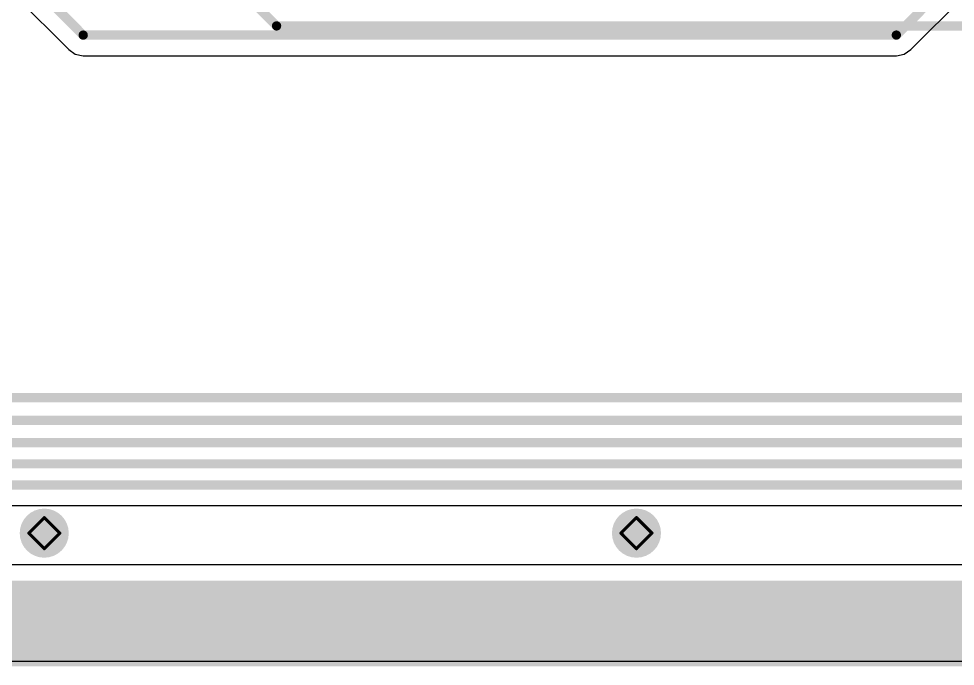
# Model space of a CAD drawing. Header units: inches. Extents: x -31 to 249, y -28 to 261.
# Drawn here: x 38.14 to 53.48, y 3.16 to 13.75 of the extents above; entities that cross this region are included whole.
import ezdxf

# ---------------------------------------------------------------- set-up
doc = ezdxf.new("R2010")
doc.units = ezdxf.units.IN
for name, color, linetype in [('Bottom Layer', 5, 'Continuous'), ('Bottom Solder', 6, 'Continuous'), ('Drill Drawing', 1, 'Continuous'), ('Top Layer', 1, 'Continuous'), ('Top Solder', 216, 'Continuous'), ('Via Holes', 16, 'Continuous')]:
    doc.layers.add(name, color=color, linetype=linetype)

msp = doc.modelspace()

# ---------------------------------------------------------------- hatches: boundary and pattern name
at = {"layer": 'Bottom Layer'}
h = msp.add_hatch(color=5, dxfattribs=at)
edge = h.paths.add_edge_path()
edge.add_arc((38.557, 5.334), 0.3, 0, 360)
h = msp.add_hatch(color=5, dxfattribs=at)
edge = h.paths.add_edge_path()
edge.add_arc((48.26, 5.334), 0.3, 0, 360)
msp.add_hatch(color=5, dxfattribs=at).paths.add_polyline_path([(2.592, 3.155), (125.73, 3.155), (125.73, 4.558), (2.592, 4.558)])
at = {"layer": 'Bottom Solder'}
h = msp.add_hatch(color=6, dxfattribs=at)
edge = h.paths.add_edge_path()
edge.add_arc((38.557, 5.334), 0.402, 0, 360)
h = msp.add_hatch(color=6, dxfattribs=at)
edge = h.paths.add_edge_path()
edge.add_arc((48.26, 5.334), 0.402, 0, 360)
at = {"layer": 'Top Layer'}
h = msp.add_hatch(color=1, dxfattribs=at)
edge = h.paths.add_edge_path()
edge.add_arc((38.557, 5.334), 0.3, 0, 360)
h = msp.add_hatch(color=1, dxfattribs=at)
edge = h.paths.add_edge_path()
edge.add_arc((48.26, 5.334), 0.3, 0, 360)
at = {"layer": 'Top Solder'}
h = msp.add_hatch(color=216, dxfattribs=at)
edge = h.paths.add_edge_path()
edge.add_arc((38.557, 5.334), 0.402, 0, 360)
h = msp.add_hatch(color=216, dxfattribs=at)
edge = h.paths.add_edge_path()
edge.add_arc((48.26, 5.334), 0.402, 0, 360)
at = {"layer": 'Via Holes'}
h = msp.add_hatch(color=7, dxfattribs=at)
edge = h.paths.add_edge_path()
edge.add_arc((38.557, 5.334), 0.15, 0, 360)
h = msp.add_hatch(color=7, dxfattribs=at)
edge = h.paths.add_edge_path()
edge.add_arc((48.26, 5.334), 0.15, 0, 360)

# ---------------------------------------------------------------- linework, layer by layer
at = {"layer": 'Bottom Layer'}
for p, q in [((18.553, 5.785), (97.44, 5.785)), ((125.73, 4.817), (17.85, 4.817))]:
    msp.add_line(p, q, dxfattribs=at)
for points in [[(39.418, 16.583, 0.152, 0.152, 0), (42.363, 13.637, 0.152, 0.152, 0)], [(42.363, 13.637, 0.152, 0.152, 0), (86.955, 13.637, 0.152, 0.152, 0)], [(19.299, 7.553, 0.152, 0.152, 0), (83.854, 7.553, 0.152, 0.152, 0)], [(19.128, 7.182, 0.152, 0.152, 0), (95.624, 7.182, 0.152, 0.152, 0)], [(18.954, 6.816, 0.152, 0.152, 0), (96.339, 6.816, 0.152, 0.152, 0)], [(18.775, 6.469, 0.152, 0.152, 0), (96.908, 6.469, 0.152, 0.152, 0)], [(18.553, 6.122, 0.152, 0.152, 0), (97.44, 6.122, 0.152, 0.152, 0)]]:
    msp.add_lwpolyline(points, format="xyseb", dxfattribs=at)
msp.add_lwpolyline([(42.325, 13.637, 0.0762, 0.0762, 1), (42.401, 13.637, 0.0762, 0.0762, 1)], format="xyseb", close=True, dxfattribs=at)
msp.add_lwpolyline([(42.325, 13.637, 0.0762, 0.0762, 1), (42.401, 13.637, 0.0762, 0.0762, 1)], format="xyseb", close=True, dxfattribs=at)
at = {"layer": 'Drill Drawing'}
for points in [[(38.303, 5.334, 0.0508, 0.0508, 0), (38.557, 5.588, 0.0508, 0.0508, 0)], [(38.557, 5.588, 0.0508, 0.0508, 0), (38.811, 5.334, 0.0508, 0.0508, 0)], [(48.006, 5.334, 0.0508, 0.0508, 0), (48.26, 5.588, 0.0508, 0.0508, 0)], [(48.26, 5.588, 0.0508, 0.0508, 0), (48.514, 5.334, 0.0508, 0.0508, 0)], [(38.303, 5.334, 0.0508, 0.0508, 0), (38.557, 5.08, 0.0508, 0.0508, 0)], [(38.557, 5.08, 0.0508, 0.0508, 0), (38.811, 5.334, 0.0508, 0.0508, 0)], [(48.006, 5.334, 0.0508, 0.0508, 0), (48.26, 5.08, 0.0508, 0.0508, 0)], [(48.26, 5.08, 0.0508, 0.0508, 0), (48.514, 5.334, 0.0508, 0.0508, 0)]]:
    msp.add_lwpolyline(points, format="xyseb", dxfattribs=at)
for points in [[(38.544, 5.588, 0.0254, 0.0254, 1), (38.57, 5.588, 0.0254, 0.0254, 1)], [(38.544, 5.588, 0.0254, 0.0254, 1), (38.57, 5.588, 0.0254, 0.0254, 1)], [(48.247, 5.588, 0.0254, 0.0254, 1), (48.273, 5.588, 0.0254, 0.0254, 1)], [(48.247, 5.588, 0.0254, 0.0254, 1), (48.273, 5.588, 0.0254, 0.0254, 1)], [(38.291, 5.334, 0.0254, 0.0254, 1), (38.316, 5.334, 0.0254, 0.0254, 1)], [(38.291, 5.334, 0.0254, 0.0254, 1), (38.316, 5.334, 0.0254, 0.0254, 1)], [(38.798, 5.334, 0.0254, 0.0254, 1), (38.824, 5.334, 0.0254, 0.0254, 1)], [(38.798, 5.334, 0.0254, 0.0254, 1), (38.824, 5.334, 0.0254, 0.0254, 1)], [(47.993, 5.334, 0.0254, 0.0254, 1), (48.019, 5.334, 0.0254, 0.0254, 1)], [(47.993, 5.334, 0.0254, 0.0254, 1), (48.019, 5.334, 0.0254, 0.0254, 1)], [(48.501, 5.334, 0.0254, 0.0254, 1), (48.527, 5.334, 0.0254, 0.0254, 1)], [(48.501, 5.334, 0.0254, 0.0254, 1), (48.527, 5.334, 0.0254, 0.0254, 1)], [(38.544, 5.08, 0.0254, 0.0254, 1), (38.57, 5.08, 0.0254, 0.0254, 1)], [(38.544, 5.08, 0.0254, 0.0254, 1), (38.57, 5.08, 0.0254, 0.0254, 1)], [(48.247, 5.08, 0.0254, 0.0254, 1), (48.273, 5.08, 0.0254, 0.0254, 1)], [(48.247, 5.08, 0.0254, 0.0254, 1), (48.273, 5.08, 0.0254, 0.0254, 1)]]:
    msp.add_lwpolyline(points, format="xyseb", close=True, dxfattribs=at)
at = {"layer": 'Top Layer'}
for p, q in [((52.756, 13.249), (54.439, 14.931)), ((37.37, 14.836), (38.957, 13.249)), ((38.957, 13.249), (39.066, 13.176)), ((52.647, 13.176), (52.756, 13.249)), ((39.066, 13.176), (39.195, 13.15)), ((39.195, 13.15), (52.518, 13.15)), ((52.518, 13.15), (52.647, 13.176)), ((60.567, 3.231), (36.962, 3.231))]:
    msp.add_line(p, q, dxfattribs=at)
for points in [[(52.518, 13.487, 0.152, 0.152, 0), (54.201, 15.169, 0.152, 0.152, 0)], [(37.608, 15.074, 0.152, 0.152, 0), (39.195, 13.487, 0.152, 0.152, 0)], [(39.195, 13.487, 0.152, 0.152, 0), (52.518, 13.487, 0.152, 0.152, 0)]]:
    msp.add_lwpolyline(points, format="xyseb", dxfattribs=at)
for points in [[(39.157, 13.487, 0.0762, 0.0762, 1), (39.233, 13.487, 0.0762, 0.0762, 1)], [(39.157, 13.487, 0.0762, 0.0762, 1), (39.233, 13.487, 0.0762, 0.0762, 1)], [(52.48, 13.487, 0.0762, 0.0762, 1), (52.556, 13.487, 0.0762, 0.0762, 1)], [(52.48, 13.487, 0.0762, 0.0762, 1), (52.556, 13.487, 0.0762, 0.0762, 1)]]:
    msp.add_lwpolyline(points, format="xyseb", close=True, dxfattribs=at)

doc.saveas('drawing.dxf')
